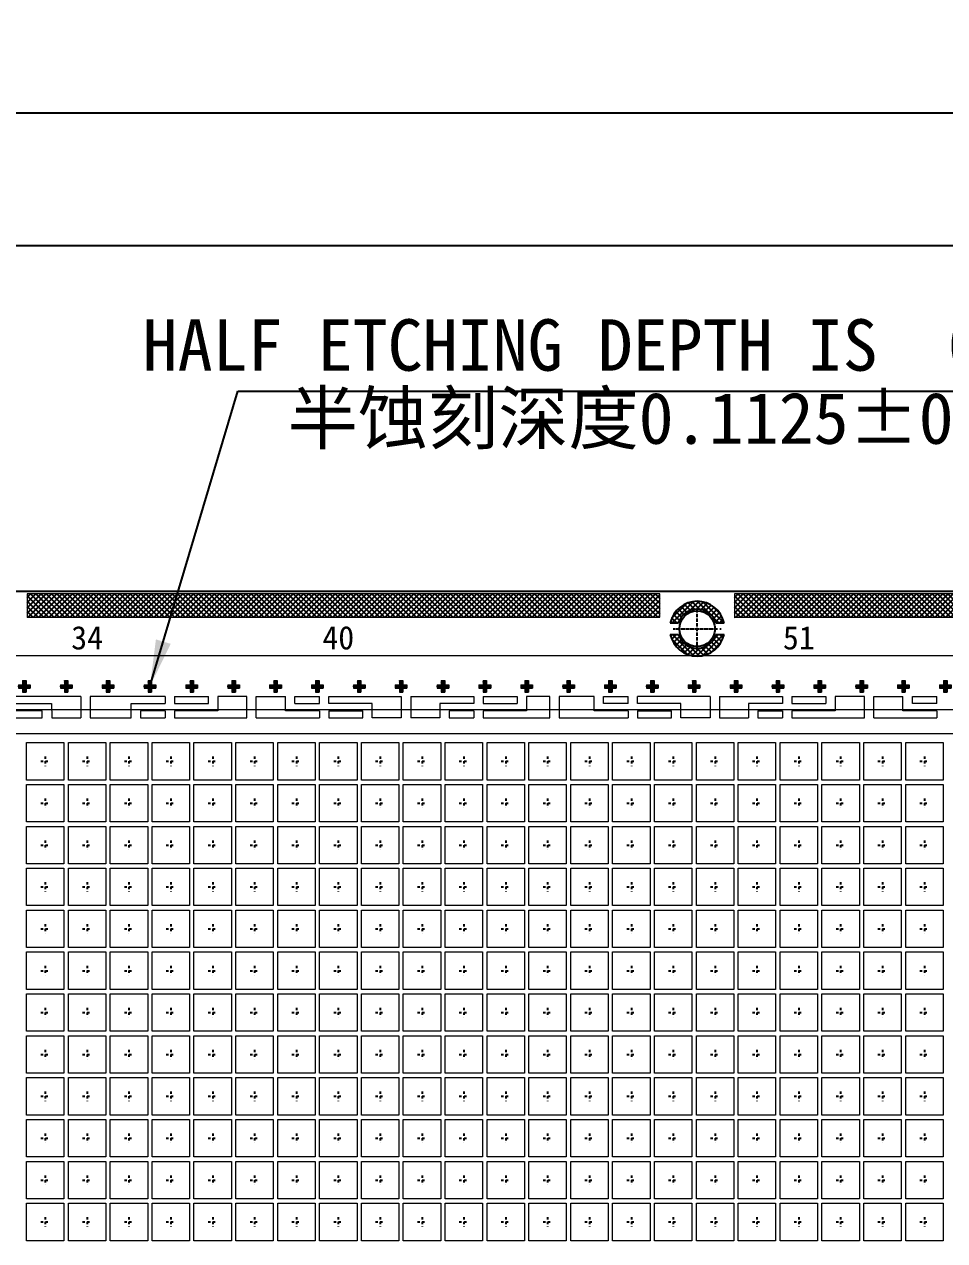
# Model space of a CAD drawing. Extents: x -590 to -223, y -126 to 82.
# Drawn here: x -364.3 to -325, y 30.3 to 82.3 of the extents above; entities that cross this region are included whole.
import ezdxf

# ---------------------------------------------------------------- set-up
doc = ezdxf.new("R2010")
doc.units = 0
doc.header["$LTSCALE"] = 0.01
doc.header["$MEASUREMENT"] = 0
for name, pattern in [('CENTER', [2, 1.25, -0.25, 0.25, -0.25]), ('CENTER2', [1.125, 0.75, -0.125, 0.125, -0.125]), ('PHANTOM', [2.5, 1.25, -0.25, 0.25, -0.25, 0.25, -0.25])]:
    doc.linetypes.add(name, pattern=pattern)
doc.layers.get('0').update_dxf_attribs({"linetype": 'CONTINUOUS', "lineweight": 0})
doc.layers.get('DEFPOINTS').update_dxf_attribs({"linetype": 'CONTINUOUS'})
for name, color, linetype in [('0D', 2, 'CONTINUOUS'), ('CEN', 2, 'CENTER'), ('DIM', 7, 'CONTINUOUS'), ('Double Plating', 6, 'CONTINUOUS'), ('PAGE1', 7, 'CONTINUOUS'), ('plating', 1, 'CONTINUOUS'), ('标注', 7, 'CONTINUOUS')]:
    doc.layers.add(name, color=color, linetype=linetype)
doc.layers.add('Pkg', color=6, linetype='PHANTOM', lineweight=9)
doc.styles.get("Standard").update_dxf_attribs({"font": ''})
doc.styles.get('STANDARD').set_extended_font_data('SimSun')
doc.dimstyles.new('St.ZJ', dxfattribs={"dimtxt": 2.5, "dimasz": 2, "dimexe": 0.6, "dimexo": 0.4, "dimgap": 0.8, "dimtad": 1, "dimdec": 3, "dimzin": 0, "dimdsep": 46, "dimtxsty": 'STANDARD', "dimcen": 0.6, "dimclrd": 1, "dimclre": 1, "dimclrt": 256, "dimadec": 0, "dimazin": 0, "dimtfac": 1, "dimtdec": 3, "dimtmove": 0, "dimatfit": 3, "dimfxl": 1, "dimtolj": 1, "dimtzin": 0, "dimarcsym": 0})
pattern_1 = [(44.99999999999999, (0, 0), (-0.1122532015133644, 0.1122532015133644), []), (135, (0, 0), (-0.1122532015133644, -0.1122532015133644), [])]

# ---------------------------------------------------------------- blocks, each defined once
blk = doc.blocks.new('*D19')
at = {"color": 1, "lineweight": -2, "transparency": 16777216}
for p, q in [((-1334.221514196497, -1182.086167635835), (-1334.221514196497, -1165.506322925341)), ((-1092.221514196497, -1182.086167635835), (-1092.221514196497, -1165.506322925341)), ((-1332.221514196497, -1166.106322925341), (-1094.221514196497, -1166.106322925341))]:
    blk.add_line(p, q, dxfattribs=at)
at = {"color": 1, "transparency": 16777216}
for points in [[(-1332.221514196497, -1165.772989592008), (-1332.221514196497, -1166.439656258675), (-1334.221514196497, -1166.106322925341)], [(-1094.221514196497, -1166.439656258675), (-1094.221514196497, -1165.772989592008), (-1092.221514196497, -1166.106322925341)]]:
    blk.add_solid(points, dxfattribs=at)
at = {"layer": 'DEFPOINTS', "color": 0, "transparency": 16777216}
for p in [(-1092.221514196497, -1166.106322925341), (-1334.221514196497, -1182.486167635835), (-1092.221514196497, -1182.486167635835)]:
    blk.add_point(p, dxfattribs=at)
at = {"transparency": 16777216, "insert": (-1213.221514196497, -1163.958557562213), "char_height": 2.5, "attachment_point": 5}
blk.add_mtext('\\A1;8×30.25%%P0.025=242.000', dxfattribs=at)
blk = doc.blocks.new('Number1')
at = {"char_height": 1, "width": 2.794482212986849, "attachment_point": 5}
for s, insert in [('34', (58.07499999999942, 7.070002039257019)), ('40', (68.81499999999977, 7.070002039257019)), ('51', (88.50499999999954, 7.070002039257076))]:
    blk.add_mtext(s, dxfattribs=dict(at, insert=insert))
blk = doc.blocks.new('ceter')
at = {"color": 1, "linetype": 'CENTER2', "ltscale": 0.05}
for p, q in [((133.9481273100206, 276.1985069066956), (133.9481273100206, 275.7946974714059)), ((133.9481273100206, 276.1985069066956), (133.9481273100206, 275.7946974714059)), ((133.9481273100209, 276.1985069066956), (133.9481273100209, 275.7946974714059)), ((133.9481273100209, 276.1985069066956), (133.9481273100209, 275.7946974714059)), ((133.7530568939966, 275.9966021890507), (134.1431977260442, 275.9966021890507)), ((133.7530568939966, 275.9966021890507), (134.1431977260442, 275.9966021890507)), ((133.7530568939969, 275.9966021890507), (134.1431977260444, 275.9966021890507)), ((133.7530568939969, 275.9966021890507), (134.1431977260444, 275.9966021890507))]:
    blk.add_line(p, q, dxfattribs=at)
blk = doc.blocks.new('frame')
at = {"layer": 'Pkg', "color": 0, "linetype": 'ByBlock'}
blk.add_lwpolyline([(-549.1243287625475, -323.3288251624322), (-547.5243287625473, -323.3288251624322), (-547.5243287625473, -324.9288251624322), (-549.1243287625475, -324.9288251624322)], close=True, dxfattribs=at)
at = {"layer": 'plating'}
blk.add_blockref('ceter', (-682.272456072568, -600.1254273514829), dxfattribs=at)
blk = doc.blocks.new('SQURE')
h = blk.add_hatch()
h.set_pattern_fill('ANSI31', color=3, scale=0.01, style=0)
h.set_pattern_definition([(45, (-1249.376477050671, 404.8649697566569), (-0.0224506403026729, 0.0224506403026729), [])])
h.paths.add_polyline_path([(0.2499999972953901, 0.0749999999299576), (0.0749999990453034, 0.0749999994538939), (0.0749999985694103, 0.2499999977039806), (-6.800747e-10, 0.2499999974999127), (-2.274e-13, -5.68e-14), (0.2499999974993443, 6.79961e-10)])
h.paths.add_polyline_path([(0.2499999974991169, 6.799041e-10), (-2.274e-13, -5.68e-14), (1.05274e-10, -0.0387668654452682, 0.0399556920134548), (0.0749999995166491, -0.0982757193169164), (0.0749999994534392, -0.0749999990459855), (0.2499999977028438, -0.0749999985699219)])
h.paths.add_polyline_path([(1.050466e-10, -0.0387668654451545), (6.796199e-10, -0.2499999975000264), (0.074999999929787, -0.2499999972960722), (0.0749999995166491, -0.0982757193169164, -0.0399556920135216)])
h.paths.add_polyline_path([(1.05274e-10, -0.0387668654452682, -0.022620387679571), (-0.0379658303775159, -1.032845e-10), (-0.2499999975004812, -6.79961e-10), (-0.2499999972967544, -0.0749999999297302), (-0.0749999990464403, -0.0749999994539508), (-0.0749999985694103, -0.2499999977039806), (6.793925e-10, -0.2499999974999696)])
h.paths.add_polyline_path([(-0.0951080955210273, 0.0749999989913022), (-0.2499999977044354, 0.0749999985701493), (-0.2499999975004812, -6.79961e-10), (-0.0379658303775159, -1.033413e-10, -0.0393475165436473)])
h.paths.add_polyline_path([(-6.800747e-10, 0.2499999975000264), (-0.074999999929787, 0.2499999972960722), (-0.0749999994538939, 0.0749999990459855), (-0.0951080955210273, 0.0749999989913022, 0.0393475165436379), (-0.0379658303775159, -1.032845e-10), (-2.274e-13, 0)])
h.paths.add_polyline_path([(-2.274e-13, 0), (-0.0379658303775159, -1.032276e-10, 0.0226203876795625), (1.050466e-10, -0.0387668654451545)])
at = {"color": 2, "linetype": 'ByBlock', "lineweight": 0}
for p, q in [((-0.2499999977044354, 0.0749999985701493), (-0.0749999994541213, 0.0749999990459855)), ((-0.2499999977044354, 0.0749999985701493), (-0.2499999972967544, -0.074999999929787)), ((-0.074999999929787, 0.2499999972960154), (-0.0749999994541213, 0.0749999990459855)), ((-0.074999999929787, 0.2499999972960154), (0.0749999985694103, 0.2499999977039238)), ((0.0749999985694103, 0.2499999977039238), (0.0749999990453034, 0.0749999994538939)), ((0.0749999990453034, 0.0749999994538939), (0.2499999972953901, 0.0749999999299576)), ((-0.2499999972967544, -0.074999999929787), (-0.0749999990464403, -0.0749999994539508)), ((-0.0749999990464403, -0.0749999994539508), (-0.0749999985694103, -0.2499999977039806)), ((0.0749999994532118, -0.0749999990460424), (0.2499999977030711, -0.0749999985699788)), ((0.0749999994532118, -0.0749999990460424), (0.074999999929787, -0.2499999972960722))]:
    blk.add_line(p, q, dxfattribs=at)
at = {"color": 2}
for p, q in [((0.2499999972953901, 0.0749999999299576), (0.2499999977030711, -0.0749999985699788)), ((-0.0749999985694103, -0.2499999977039806), (0.074999999929787, -0.2499999972960722))]:
    blk.add_line(p, q, dxfattribs=at)
at = {"layer": '0D', "color": 3, "linetype": 'ByBlock', "lineweight": 0}
for p, q in [((0.2702706497302643, 7.350422e-10), (-0.2702706497302643, -7.350991e-10)), ((7.169092e-10, -0.2638112266328676), (-7.175913e-10, 0.2638112266328108))]:
    blk.add_line(p, q, dxfattribs=at)
blk = doc.blocks.new('*D39')
at = {"layer": 'DEFPOINTS', "color": 0, "transparency": 16777216}
for p in [(-1089.221514196497, -1160.438441088016), (-1339.221514196497, -1180.898167635835), (-1089.221514196497, -1184.894814808109)]:
    blk.add_point(p, dxfattribs=at)
at = {"layer": 'DIM', "color": 1, "lineweight": -2, "transparency": 16777216}
for p, q in [((-1339.221514196497, -1180.498167635835), (-1339.221514196497, -1159.838441088016)), ((-1089.221514196497, -1184.494814808109), (-1089.221514196497, -1159.838441088016)), ((-1337.221514196497, -1160.438441088016), (-1091.221514196497, -1160.438441088016))]:
    blk.add_line(p, q, dxfattribs=at)
at = {"layer": 'DIM', "color": 1, "transparency": 16777216}
for points in [[(-1337.221514196497, -1160.105107754683), (-1337.221514196497, -1160.77177442135), (-1339.221514196497, -1160.438441088016)], [(-1091.221514196497, -1160.77177442135), (-1091.221514196497, -1160.105107754683), (-1089.221514196497, -1160.438441088016)]]:
    blk.add_solid(points, dxfattribs=at)
at = {"layer": 'DIM', "transparency": 16777216, "insert": (-1213.748690569606, -1158.290675724888), "char_height": 2.5, "attachment_point": 5}
blk.add_mtext('\\A1;250.000%%P0.100', dxfattribs=at)
blk = doc.blocks.new('vc')
for p, q in [((-2.668012698843767, 209.4744835207705), (-7.31801269884454, 209.4744835209124)), ((-7.318012698861139, 209.0244835209116), (-4.544911010123996, 209.0244835208389)), ((-4.544911010123996, 209.0244835208389), (-4.54301269889379, 208.1244835208386)), ((2.731987301153594, 209.474483520547), (-2.068012698843403, 209.4744835207482)), ((0.5569873011043001, 208.1244835206487), (0.5569873011381788, 209.0244835206486)), ((0.5569873011381788, 209.0244835206486), (2.731987301136996, 209.0244835205472)), ((5.506987301139815, 209.0244835204644), (5.506987301156868, 209.4744835204642)), ((7.981987301154049, 209.474483520356), (6.106987301156323, 209.4744835204417)), ((6.106987301156323, 209.4744835204417), (6.106987301122217, 208.5744835204419)), ((10.45698730112167, 208.5744835202793), (10.45698730115532, 209.4744835202798)), ((11.05698730113818, 209.0244835202577), (11.05698730115477, 209.4744835202573)), ((13.23198730115359, 209.4744835201725), (17.88198730115596, 209.474483520004)), ((16.00698730113981, 209.0244835200735), (13.231987301137, 209.0244835201772)), ((16.00698730110593, 208.1244835200721), (16.00698730113981, 209.0244835200735)), ((22.53198730113672, 209.0244835198316), (20.35698730113791, 209.0244835199119)), ((20.35698730113791, 209.0244835199119), (20.35698730110403, 208.1244835199107)), ((25.3069873011566, 209.4744835197273), (25.30698730113954, 209.0244835197275)), ((27.39948730116044, 209.4744835196491), (25.90698730115605, 209.4744835197046)), ((25.90698730115605, 209.4744835197046), (25.90698730112194, 208.5744835197045)), ((27.39948730111019, 208.1244835191585), (27.39948730116044, 209.4744835191593)), ((27.99948730115171, 209.474483519627), (27.99948730110145, 208.1244835196262)), ((30.2569873011555, 209.4744835195424), (27.99948730115171, 209.474483519627)), ((30.2569873011214, 208.5744835195419), (30.2569873011555, 209.4744835195424)), ((30.85698730113791, 209.0244835195208), (30.85698730115496, 209.4744835195204)), ((35.80698730113955, 209.0244835193366), (33.03198730113695, 209.0244835194403)), ((35.80698730110567, 208.1244835193352), (35.80698730113955, 209.0244835193366)), ((38.28198730115605, 209.4744835191995), (42.33198730115304, 209.4744835190923)), ((42.33198730113644, 209.0244835190483), (40.15698730113763, 209.0244835191745)), ((40.15698730113763, 209.0244835191745), (40.15698730110375, 208.1244835191735)), ((45.10698730115587, 209.4744835189899), (45.10698730113927, 209.0244835189903)), ((47.5819873011535, 209.4744835188797), (45.70698730115532, 209.4744835189679)), ((45.70698730115532, 209.4744835189679), (45.70698730112167, 208.5744835189678)), ((50.05698730112112, 208.5744835188059), (50.05698730115478, 209.4744835188055)), ((50.65698730113763, 209.0244835187839), (50.65698730115423, 209.4744835187835)), ((1.15698730112058, 208.5744835206262), (1.156987301103754, 208.1244835206251)), ((6.106987301122217, 208.5744835204419), (3.331987301120307, 208.5744835205464)), ((12.6319873011198, 208.574483520199), (10.45698730112167, 208.5744835202793)), ((15.40698730110512, 208.1244835200946), (15.40698730112194, 208.5744835200958)), ((20.95698730112167, 208.5744835198889), (20.95698730110485, 208.1244835198879)), ((25.90698730112194, 208.5744835197045), (23.13198730112004, 208.5744835197795)), ((32.43198730111976, 208.5744835194152), (30.2569873011214, 208.5744835195419)), ((35.20698730110485, 208.1244835193575), (35.20698730112167, 208.5744835193584)), ((40.75698730112139, 208.5744835191519), (40.75698730110457, 208.124483519151)), ((45.70698730112167, 208.5744835189678), (42.93198730111976, 208.5744835190257)), ((52.23198730111926, 208.5744835187254), (50.05698730112112, 208.5744835188059)), ((-4.54301269889379, 208.1244835208386), (-2.66801269889379, 208.1244835207688)), ((-2.068012698893653, 208.1244835207463), (0.5569873011043001, 208.1244835206487)), ((3.331987301103481, 208.1244835205236), (7.981987301104027, 208.1244835203638)), ((17.88198730110593, 208.1244835200025), (16.00698730110593, 208.1244835200721)), ((23.13198730110321, 208.1244835197785), (27.39948730111019, 208.1244835196482)), ((27.99948730110145, 208.1244835196262), (32.43198730110317, 208.1244835194623)), ((37.68198730110567, 208.1244835192656), (35.80698730110567, 208.1244835193352)), ((42.93198730110293, 208.124483519078), (47.58198730110279, 208.1244835189029))]:
    blk.add_line(p, q)
at = {"color": 0}
for p, q in [((-2.668012698843767, 209.4744835207705), (-2.66801269889379, 208.1244835207688)), ((-2.068012698843403, 209.4744835207482), (-2.068012698893653, 208.1244835207467)), ((2.731987301153594, 209.474483520547), (2.731987301136996, 209.0244835205472)), ((3.331987301153503, 209.4744835205245), (3.331987301136905, 209.0244835205249)), ((3.331987301153503, 209.4744835205245), (5.506987301156868, 209.4744835204426)), ((3.331987301136905, 209.0244835205249), (5.506987301139815, 209.0244835204644)), ((7.981987301104027, 208.1244835203551), (7.981987301154049, 209.474483520356)), ((8.581987301104164, 208.1244835203331), (8.581987301154413, 209.4744835203339)), ((8.581987301154413, 209.4744835203339), (10.45698730115532, 209.4744835202641)), ((11.05698730115477, 209.4744835202573), (12.63198730115323, 209.4744835201991)), ((11.05698730113818, 209.0244835202577), (12.63198730113663, 209.0244835201988)), ((12.63198730113663, 209.0244835201988), (12.63198730115323, 209.4744835201987)), ((13.231987301137, 209.0244835201759), (13.23198730115359, 209.4744835201766)), ((17.88198730115596, 209.474483520004), (17.88198730110593, 208.1244835200025)), ((18.48198730115632, 209.4744835199817), (18.48198730110607, 208.1244835199805)), ((18.48198730115632, 209.4744835199817), (22.53198730115332, 209.4744835198323)), ((22.53198730115332, 209.4744835198019), (22.53198730113672, 209.0244835198021)), ((23.13198730115323, 209.4744835197793), (23.13198730113663, 209.0244835197798)), ((23.13198730115323, 209.4744835197793), (25.3069873011566, 209.4744835196977)), ((23.13198730113663, 209.0244835197798), (25.30698730113954, 209.0244835197275)), ((30.85698730115496, 209.4744835195204), (32.43198730115341, 209.4744835194165)), ((32.43198730113681, 209.0244835194164), (30.85698730113791, 209.0244835195208)), ((32.43198730113681, 209.0244835194164), (32.43198730115341, 209.4744835194165)), ((33.03198730113695, 209.0244835193937), (33.03198730115355, 209.4744835193942)), ((37.68198730115569, 209.4744835192218), (33.03198730115355, 209.4744835193942)), ((37.68198730115569, 209.4744835192218), (37.68198730110567, 208.1244835192201)), ((38.28198730115605, 209.4744835191995), (38.2819873011058, 208.1244835191981)), ((42.33198730115304, 209.4744835190477), (42.33198730113644, 209.0244835190483)), ((42.93198730115295, 209.4744835190256), (42.93198730113636, 209.024483519026)), ((42.93198730115295, 209.4744835190256), (45.10698730115587, 209.4744835189453)), ((42.93198730113636, 209.024483519026), (45.10698730113927, 209.0244835189903)), ((47.58198730110348, 208.1244835188788), (47.5819873011535, 209.4744835188797)), ((48.18198730110362, 208.1244835188566), (48.18198730115387, 209.4744835188574)), ((48.18198730115387, 209.4744835188574), (50.05698730115478, 209.4744835187876)), ((50.65698730115423, 209.4744835187835), (52.23198730115268, 209.4744835187212)), ((52.23198730113608, 209.0244835187213), (50.65698730113763, 209.0244835187839)), ((52.23198730113608, 209.0244835187213), (52.23198730115268, 209.4744835187212)), ((2.731987301119943, 208.5744835205469), (1.15698730112058, 208.5744835206063)), ((2.731987301119943, 208.5744835205469), (2.731987301103345, 208.1244835205461)), ((3.331987301120307, 208.5744835205246), (3.331987301103481, 208.1244835205236)), ((12.6319873011198, 208.5744835201976), (12.63198730110321, 208.1244835201978)), ((13.23198730111994, 208.5744835201754), (13.23198730110334, 208.1244835201758)), ((13.23198730111994, 208.5744835201754), (15.40698730112194, 208.5744835200933)), ((22.53198730111967, 208.5744835198018), (20.95698730112167, 208.5744835198611)), ((22.53198730111967, 208.5744835198018), (22.53198730110307, 208.1244835198011)), ((23.13198730112004, 208.5744835197795), (23.13198730110321, 208.1244835197785)), ((32.43198730111976, 208.5744835194152), (32.43198730110317, 208.1244835194157)), ((33.03198730112013, 208.5744835193932), (33.03198730110353, 208.1244835193934)), ((33.03198730112013, 208.5744835193932), (35.20698730112167, 208.5744835193584)), ((40.75698730112139, 208.5744835191519), (42.33198730111939, 208.574483519048)), ((42.33198730111939, 208.574483519048), (42.3319873011028, 208.1244835190469)), ((42.93198730111976, 208.5744835190257), (42.93198730110293, 208.1244835190248)), ((52.23198730111926, 208.5744835187199), (52.23198730110266, 208.1244835187204)), ((1.156987301103754, 208.1244835206251), (2.731987301103345, 208.1244835205671)), ((8.581987301104164, 208.1244835203331), (12.63198730110321, 208.1244835201978)), ((13.23198730110334, 208.1244835201758), (15.40698730110512, 208.1244835200937)), ((20.35698730110403, 208.1244835199107), (18.48198730110607, 208.1244835199805)), ((20.95698730110485, 208.1244835198879), (22.53198730110307, 208.1244835198299)), ((33.03198730110353, 208.1244835193934), (35.20698730110485, 208.1244835193575)), ((38.2819873011058, 208.1244835191981), (40.15698730110375, 208.1244835191273)), ((40.75698730110457, 208.124483519151), (42.3319873011028, 208.124483519093)), ((48.18198730110362, 208.1244835188566), (52.23198730110266, 208.1244835187204))]:
    blk.add_line(p, q, dxfattribs=at)
blk.add_lwpolyline([(-7.318012698894563, 208.1244835209404), (-5.143012698894608, 208.1244835208597), (-5.143012698877782, 208.5744835208604), (-7.318012698877964, 208.5744835209414)])
blk = doc.blocks.new('Range')
at = {"layer": 'CEN'}
h = blk.add_hatch(dxfattribs=at)
h.set_pattern_fill('ANSI37', color=6, scale=0.05, angle=-2.54645e-11, style=0)
h.set_pattern_definition(pattern_1)
edge = h.paths.add_edge_path()
edge.add_arc((-416.666733825173, 103.0167149128041), 0.8369999999999999, 17.37868527276932, 162.6213147272289)
edge.add_line((-417.4655260384549, 103.2667149128043), (-417.8148300754937, 103.2667149128044))
edge.add_arc((-416.6667338251732, 103.0167149128041), 1.175, 12.284493856364918, 167.7155061436352, ccw=False)
edge.add_line((-415.5186375748528, 103.2667149128044), (-415.867941611891, 103.2667149128044))
h = blk.add_hatch(dxfattribs=at)
h.set_pattern_fill('ANSI37', color=6, scale=0.05, angle=-2.54645e-11, style=0)
h.set_pattern_definition(pattern_1)
edge = h.paths.add_edge_path()
edge.add_arc((-416.666733825173, 103.0167149128041), 0.8369999999999999, 197.3786852727284, 342.6213147272698)
edge.add_line((-415.8679416118907, 102.7667149128046), (-415.5186375748527, 102.7667149128045))
edge.add_arc((-416.6667338251732, 103.0167149128041), 1.175, 192.2844938563281, 347.71550614367203, ccw=False)
edge.add_line((-417.8148300754939, 102.7667149128044), (-417.465526038455, 102.7667149128045))
at = {"color": 0}
for p, q in [((-417.8148300754937, 103.2667149128044), (-417.4655260384549, 103.2667149128044)), ((-415.867941611891, 103.2667149128045), (-415.5186375748528, 103.2667149128045)), ((-417.8148300754939, 102.7667149128044), (-417.465526038455, 102.7667149128044)), ((-415.8679416118907, 102.7667149128046), (-415.5186375748527, 102.7667149128046))]:
    blk.add_line(p, q, dxfattribs=at)
for centre, radius, start, end in [((-416.6667338251732, 103.0167149128041), 1.175, 12.28449385636436, 167.7155061436356), ((-416.666733825173, 103.0167149128041), 0.8369999999999999, 17.37868527276958, 162.6213147272288), ((-416.6667338251732, 103.0167149128041), 1.175, 192.2844938563279, 347.715506143672), ((-416.666733825173, 103.0167149128041), 0.8369999999999999, 197.3786852727284, 342.6213147272691)]:
    blk.add_arc(centre, radius, start, end, dxfattribs=at)
at = {"layer": 'CEN', "color": 3, "linetype": 'CENTER'}
for p, q in [((-416.6667338251733, 102.116714912804), (-416.6667338251733, 103.9167149128041)), ((-417.5667338251728, 103.0167149128045), (-415.7667338251731, 103.0167149128045))]:
    blk.add_line(p, q, dxfattribs=at)
at = {"layer": 'PAGE1'}
blk.add_circle((-416.666733825173, 103.0167149128041), 0.762, dxfattribs=at)
blk = doc.blocks.new('Circle')
at = {"layer": 'plating', "color": 3, "linetype": 'CENTER'}
for p, q in [((39.35271921881546, 160.0700863975526), (39.35271921881546, 161.7830301938835)), ((38.3206328779726, 160.9265582957187), (40.38480555965967, 160.9265582957187))]:
    blk.add_line(p, q, dxfattribs=at)
at = {"color": 0, "rotation": 2.9849863675e-06}
blk.add_blockref('Range', (456.0194584109369, 57.90986508977285), dxfattribs=at)
blk = doc.blocks.new('Z$W@#00294823')
at = {"layer": 'CEN', "color": 3, "linetype": 'CENTER'}
for p, q in [((0, -0.8564718981654095), (0, 0.8564718981654095)), ((-1.032086340843534, -2.274e-13), (1.032086340843534, -2.274e-13))]:
    blk.add_line(p, q, dxfattribs=at)
at = {"layer": '标注'}
blk.add_blockref('Circle', (-39.35271921879916, -160.9265582951441), dxfattribs=at)
blk = doc.blocks.new('Z$W@#38060F6F')
at = {"color": 0}
blk.add_blockref('Z$W@#00294823', (0, 1.137e-13), dxfattribs=at)

msp = doc.modelspace()

# ---------------------------------------------------------------- hatches: boundary and pattern name
at = {"layer": 'Double Plating'}
h = msp.add_hatch(dxfattribs=at)
h.set_pattern_fill('ANSI37', color=6, scale=0.05, style=0)
h.set_pattern_definition([(45, (-724.7373474272595, -170.4954639626035), (-0.1122532015133644, 0.1122532015133644), []), (135, (-724.7373474272595, -170.4954639626035), (-0.1122532015133644, -0.1122532015133644), [])])
h.paths.add_polyline_path([(-337.1633052595739, 57.94198052503566), (-364.2133052595741, 57.94198052503566), (-364.2133052595741, 56.94198052503566), (-337.1633052595739, 56.94198052503566)])
h = msp.add_hatch(dxfattribs=at)
h.set_pattern_fill('ANSI37', color=6, scale=0.05, style=0)
h.set_pattern_definition([(45, (-694.4873474272594, -170.4954639626035), (-0.1122532015133644, 0.1122532015133644), []), (135, (-694.4873474272594, -170.4954639626035), (-0.1122532015133644, -0.1122532015133644), [])])
h.paths.add_polyline_path([(-306.9133052595739, 57.94198052503566), (-333.9633052595741, 57.94198052503566), (-333.9633052595741, 56.94198052503566), (-306.9133052595739, 56.94198052503566)])

# ---------------------------------------------------------------- linework, layer by layer
at = {"color": 5}
for p, q in [((-308.7180537323795, 55.29198052503557), (-365.2283054951518, 55.29198052503557)), ((-365.2283054951518, 53.00198052503742), (-305.6927301121398, 53.00198052503742))]:
    msp.add_line(p, q, dxfattribs=at)
msp.add_line((-308.5583054951515, 51.96698052503643), (-421.8983054951511, 51.96698052503643))
for points in [[(-337.1633052595739, 57.94198052503566), (-364.2133052595741, 57.94198052503566), (-364.2133052595741, 56.94198052503566), (-337.1633052595739, 56.94198052503566)], [(-306.9133052595739, 57.94198052503566), (-333.9633052595741, 57.94198052503566), (-333.9633052595741, 56.94198052503566), (-306.9133052595739, 56.94198052503566)]]:
    msp.add_lwpolyline(points, close=True)
at = {"layer": 'PAGE1'}
msp.add_line((-305.3133050239972, 58.04198052503557), (-552.3133050239971, 58.04198052503557), dxfattribs=at)
at = {"layer": 'plating', "color": 3, "linetype": 'CENTER'}
for p, q in [((-335.5633052595738, 55.55398052503552), (-335.5633052595738, 57.35398052503569)), ((-336.4633052595734, 56.4539805250356), (-334.6633052595737, 56.4539805250356))]:
    msp.add_line(p, q, dxfattribs=at)

# ---------------------------------------------------------------- block references
at = {"color": 0}
msp.add_blockref('Z$W@#38060F6F', (-335.5633052595738, 56.4539805250356), dxfattribs=at)
for name, p in [('Number1', (-419.7233054951515, 48.9919806494629)), ('SQURE', (-364.3333054950999, 53.98698122019595)), ('SQURE', (-362.5433054950997, 53.98698122019595)), ('SQURE', (-360.7533054950998, 53.98698122019595)), ('SQURE', (-358.9633054950998, 53.98698122019595)), ('SQURE', (-357.1733054950998, 53.98698122019595)), ('SQURE', (-355.3833054950997, 53.98698122019595)), ('SQURE', (-353.5933054950997, 53.98698122019595)), ('SQURE', (-351.8033054950997, 53.98698122019595)), ('SQURE', (-350.0133054950997, 53.98698122019595)), ('SQURE', (-348.2233054950998, 53.98698122019595)), ('SQURE', (-346.4333054950998, 53.98698122019595)), ('SQURE', (-344.6433054950999, 53.98698122019595)), ('SQURE', (-342.8533054950999, 53.98698122019595)), ('SQURE', (-341.0633054950997, 53.98698122019595)), ('SQURE', (-339.2733054950998, 53.98698122019595)), ('SQURE', (-337.4833054950998, 53.98698122019595)), ('SQURE', (-335.6933054950998, 53.98698122019595)), ('SQURE', (-333.9033054950996, 53.98698122019595)), ('SQURE', (-332.1133054950997, 53.98698122019595)), ('SQURE', (-330.3233054950997, 53.98698122019595)), ('SQURE', (-328.5333054950998, 53.98698122019595)), ('SQURE', (-326.7433054950998, 53.98698122019595)), ('SQURE', (-324.9533054950998, 53.98698122019595)), ('frame', (184.886023267396, 374.9158056874687)), ('frame', (186.676023267396, 374.9158056874687)), ('frame', (188.4660232673959, 374.9158056874687)), ('frame', (190.2560232673959, 374.9158056874687)), ('frame', (192.0460232673961, 374.9158056874687)), ('frame', (193.836023267396, 374.9158056874687)), ('frame', (195.626023267396, 374.9158056874687)), ('frame', (197.4160232673959, 374.9158056874687)), ('frame', (199.2060232673962, 374.9158056874687)), ('frame', (200.9960232673961, 374.9158056874687)), ('frame', (202.7860232673961, 374.9158056874687)), ('frame', (204.5760232673961, 374.9158056874687)), ('frame', (206.366023267396, 374.9158056874687)), ('frame', (208.156023267396, 374.9158056874687)), ('frame', (209.946023267396, 374.9158056874687)), ('frame', (211.7360232673959, 374.9158056874687)), ('frame', (213.5260232673961, 374.9158056874687)), ('frame', (215.3160232673961, 374.9158056874687)), ('frame', (217.106023267396, 374.9158056874687)), ('frame', (218.896023267396, 374.9158056874687)), ('frame', (220.686023267396, 374.9158056874687)), ('frame', (222.4760232673962, 374.9158056874687)), ('frame', (184.886023267396, 373.1258056874688)), ('frame', (186.676023267396, 373.1258056874688)), ('frame', (188.4660232673959, 373.1258056874688)), ('frame', (190.2560232673959, 373.1258056874688)), ('frame', (192.0460232673961, 373.1258056874688)), ('frame', (193.836023267396, 373.1258056874688)), ('frame', (195.626023267396, 373.1258056874688)), ('frame', (197.4160232673959, 373.1258056874688)), ('frame', (199.2060232673962, 373.1258056874688)), ('frame', (200.9960232673961, 373.1258056874688)), ('frame', (202.7860232673961, 373.1258056874688)), ('frame', (204.5760232673961, 373.1258056874688)), ('frame', (206.366023267396, 373.1258056874688)), ('frame', (208.156023267396, 373.1258056874688)), ('frame', (209.946023267396, 373.1258056874688)), ('frame', (211.7360232673959, 373.1258056874688)), ('frame', (213.5260232673961, 373.1258056874688)), ('frame', (215.3160232673961, 373.1258056874688)), ('frame', (217.106023267396, 373.1258056874688)), ('frame', (218.896023267396, 373.1258056874688)), ('frame', (220.686023267396, 373.1258056874688)), ('frame', (222.4760232673962, 373.1258056874688)), ('frame', (184.886023267396, 371.3358056874686)), ('frame', (186.676023267396, 371.3358056874686)), ('frame', (188.4660232673959, 371.3358056874686)), ('frame', (190.2560232673959, 371.3358056874686)), ('frame', (192.0460232673961, 371.3358056874686)), ('frame', (193.836023267396, 371.3358056874686)), ('frame', (195.626023267396, 371.3358056874686)), ('frame', (197.4160232673959, 371.3358056874686)), ('frame', (199.2060232673962, 371.3358056874686)), ('frame', (200.9960232673961, 371.3358056874686)), ('frame', (202.7860232673961, 371.3358056874686)), ('frame', (204.5760232673961, 371.3358056874686)), ('frame', (206.366023267396, 371.3358056874686)), ('frame', (208.156023267396, 371.3358056874686)), ('frame', (209.946023267396, 371.3358056874686)), ('frame', (211.7360232673959, 371.3358056874686)), ('frame', (213.5260232673961, 371.3358056874686)), ('frame', (215.3160232673961, 371.3358056874686)), ('frame', (217.106023267396, 371.3358056874686)), ('frame', (218.896023267396, 371.3358056874686)), ('frame', (220.686023267396, 371.3358056874686)), ('frame', (222.4760232673962, 371.3358056874686)), ('frame', (184.886023267396, 369.5458056874686)), ('frame', (186.676023267396, 369.5458056874686)), ('frame', (188.4660232673959, 369.5458056874686)), ('frame', (190.2560232673959, 369.5458056874686)), ('frame', (192.0460232673961, 369.5458056874686)), ('frame', (193.836023267396, 369.5458056874686)), ('frame', (195.626023267396, 369.5458056874686)), ('frame', (197.4160232673959, 369.5458056874686)), ('frame', (199.2060232673962, 369.5458056874686)), ('frame', (200.9960232673961, 369.5458056874686)), ('frame', (202.7860232673961, 369.5458056874686)), ('frame', (204.5760232673961, 369.5458056874686)), ('frame', (206.366023267396, 369.5458056874686)), ('frame', (208.156023267396, 369.5458056874686)), ('frame', (209.946023267396, 369.5458056874686)), ('frame', (211.7360232673959, 369.5458056874686)), ('frame', (213.5260232673961, 369.5458056874686)), ('frame', (215.3160232673961, 369.5458056874686)), ('frame', (217.106023267396, 369.5458056874686)), ('frame', (218.896023267396, 369.5458056874686)), ('frame', (220.686023267396, 369.5458056874686)), ('frame', (222.4760232673962, 369.5458056874686)), ('frame', (184.886023267396, 367.7558056874687)), ('frame', (186.676023267396, 367.7558056874687)), ('frame', (188.4660232673959, 367.7558056874687)), ('frame', (190.2560232673959, 367.7558056874687)), ('frame', (192.0460232673961, 367.7558056874687)), ('frame', (193.836023267396, 367.7558056874687)), ('frame', (195.626023267396, 367.7558056874687)), ('frame', (197.4160232673959, 367.7558056874687)), ('frame', (199.2060232673962, 367.7558056874687)), ('frame', (200.9960232673961, 367.7558056874687)), ('frame', (202.7860232673961, 367.7558056874687)), ('frame', (204.5760232673961, 367.7558056874687)), ('frame', (206.366023267396, 367.7558056874687)), ('frame', (208.156023267396, 367.7558056874687)), ('frame', (209.946023267396, 367.7558056874687)), ('frame', (211.7360232673959, 367.7558056874687)), ('frame', (213.5260232673961, 367.7558056874687)), ('frame', (215.3160232673961, 367.7558056874687)), ('frame', (217.106023267396, 367.7558056874687)), ('frame', (218.896023267396, 367.7558056874687)), ('frame', (220.686023267396, 367.7558056874687)), ('frame', (222.4760232673962, 367.7558056874687)), ('frame', (184.886023267396, 365.9658056874687)), ('frame', (186.676023267396, 365.9658056874687)), ('frame', (188.4660232673959, 365.9658056874687)), ('frame', (190.2560232673959, 365.9658056874687)), ('frame', (192.0460232673961, 365.9658056874687)), ('frame', (193.836023267396, 365.9658056874687)), ('frame', (195.626023267396, 365.9658056874687)), ('frame', (197.4160232673959, 365.9658056874687)), ('frame', (199.2060232673962, 365.9658056874687)), ('frame', (200.9960232673961, 365.9658056874687)), ('frame', (202.7860232673961, 365.9658056874687)), ('frame', (204.5760232673961, 365.9658056874687)), ('frame', (206.366023267396, 365.9658056874687)), ('frame', (208.156023267396, 365.9658056874687)), ('frame', (209.946023267396, 365.9658056874687)), ('frame', (211.7360232673959, 365.9658056874687)), ('frame', (213.5260232673961, 365.9658056874687)), ('frame', (215.3160232673961, 365.9658056874687)), ('frame', (217.106023267396, 365.9658056874687)), ('frame', (218.896023267396, 365.9658056874687)), ('frame', (220.686023267396, 365.9658056874687)), ('frame', (222.4760232673962, 365.9658056874687)), ('frame', (184.886023267396, 364.1758056874687)), ('frame', (186.676023267396, 364.1758056874687)), ('frame', (188.4660232673959, 364.1758056874687)), ('frame', (190.2560232673959, 364.1758056874687)), ('frame', (192.0460232673961, 364.1758056874687)), ('frame', (193.836023267396, 364.1758056874687)), ('frame', (195.626023267396, 364.1758056874687)), ('frame', (197.4160232673959, 364.1758056874687)), ('frame', (199.2060232673962, 364.1758056874687)), ('frame', (200.9960232673961, 364.1758056874687)), ('frame', (202.7860232673961, 364.1758056874687)), ('frame', (204.5760232673961, 364.1758056874687)), ('frame', (206.366023267396, 364.1758056874687)), ('frame', (208.156023267396, 364.1758056874687)), ('frame', (209.946023267396, 364.1758056874687)), ('frame', (211.7360232673959, 364.1758056874687)), ('frame', (213.5260232673961, 364.1758056874687)), ('frame', (215.3160232673961, 364.1758056874687)), ('frame', (217.106023267396, 364.1758056874687)), ('frame', (218.896023267396, 364.1758056874687)), ('frame', (220.686023267396, 364.1758056874687)), ('frame', (222.4760232673962, 364.1758056874687)), ('frame', (184.886023267396, 362.3858056874687)), ('frame', (186.676023267396, 362.3858056874687)), ('frame', (188.4660232673959, 362.3858056874687)), ('frame', (190.2560232673959, 362.3858056874687)), ('frame', (192.0460232673961, 362.3858056874687)), ('frame', (193.836023267396, 362.3858056874687)), ('frame', (195.626023267396, 362.3858056874687)), ('frame', (197.4160232673959, 362.3858056874687)), ('frame', (199.2060232673962, 362.3858056874687)), ('frame', (200.9960232673961, 362.3858056874687)), ('frame', (202.7860232673961, 362.3858056874687)), ('frame', (204.5760232673961, 362.3858056874687)), ('frame', (206.366023267396, 362.3858056874687)), ('frame', (208.156023267396, 362.3858056874687)), ('frame', (209.946023267396, 362.3858056874687)), ('frame', (211.7360232673959, 362.3858056874687)), ('frame', (213.5260232673961, 362.3858056874687)), ('frame', (215.3160232673961, 362.3858056874687)), ('frame', (217.106023267396, 362.3858056874687)), ('frame', (218.896023267396, 362.3858056874687)), ('frame', (220.686023267396, 362.3858056874687)), ('frame', (222.4760232673962, 362.3858056874687)), ('frame', (184.886023267396, 360.5958056874688)), ('frame', (186.676023267396, 360.5958056874688)), ('frame', (188.4660232673959, 360.5958056874688)), ('frame', (190.2560232673959, 360.5958056874688)), ('frame', (192.0460232673961, 360.5958056874688)), ('frame', (193.836023267396, 360.5958056874688)), ('frame', (195.626023267396, 360.5958056874688)), ('frame', (197.4160232673959, 360.5958056874688)), ('frame', (199.2060232673962, 360.5958056874688)), ('frame', (200.9960232673961, 360.5958056874688)), ('frame', (202.7860232673961, 360.5958056874688)), ('frame', (204.5760232673961, 360.5958056874688)), ('frame', (206.366023267396, 360.5958056874688)), ('frame', (208.156023267396, 360.5958056874688)), ('frame', (209.946023267396, 360.5958056874688)), ('frame', (211.7360232673959, 360.5958056874688)), ('frame', (213.5260232673961, 360.5958056874688)), ('frame', (215.3160232673961, 360.5958056874688)), ('frame', (217.106023267396, 360.5958056874688)), ('frame', (218.896023267396, 360.5958056874688)), ('frame', (220.686023267396, 360.5958056874688)), ('frame', (222.4760232673962, 360.5958056874688)), ('frame', (184.886023267396, 358.8058056874688)), ('frame', (186.676023267396, 358.8058056874688)), ('frame', (188.4660232673959, 358.8058056874688)), ('frame', (190.2560232673959, 358.8058056874688)), ('frame', (192.0460232673961, 358.8058056874688)), ('frame', (193.836023267396, 358.8058056874688)), ('frame', (195.626023267396, 358.8058056874688)), ('frame', (197.4160232673959, 358.8058056874688)), ('frame', (199.2060232673962, 358.8058056874688)), ('frame', (200.9960232673961, 358.8058056874688)), ('frame', (202.7860232673961, 358.8058056874688)), ('frame', (204.5760232673961, 358.8058056874688)), ('frame', (206.366023267396, 358.8058056874688)), ('frame', (208.156023267396, 358.8058056874688)), ('frame', (209.946023267396, 358.8058056874688)), ('frame', (211.7360232673959, 358.8058056874688)), ('frame', (213.5260232673961, 358.8058056874688)), ('frame', (215.3160232673961, 358.8058056874688)), ('frame', (217.106023267396, 358.8058056874688)), ('frame', (218.896023267396, 358.8058056874688)), ('frame', (220.686023267396, 358.8058056874688)), ('frame', (222.4760232673962, 358.8058056874688)), ('frame', (184.886023267396, 357.0158056874689)), ('frame', (186.676023267396, 357.0158056874689)), ('frame', (188.4660232673959, 357.0158056874689)), ('frame', (190.2560232673959, 357.0158056874689)), ('frame', (192.0460232673961, 357.0158056874689)), ('frame', (193.836023267396, 357.0158056874689)), ('frame', (195.626023267396, 357.0158056874689)), ('frame', (197.4160232673959, 357.0158056874689)), ('frame', (199.2060232673962, 357.0158056874689)), ('frame', (200.9960232673961, 357.0158056874689)), ('frame', (202.7860232673961, 357.0158056874689)), ('frame', (204.5760232673961, 357.0158056874689)), ('frame', (206.366023267396, 357.0158056874689)), ('frame', (208.156023267396, 357.0158056874689)), ('frame', (209.946023267396, 357.0158056874689)), ('frame', (211.7360232673959, 357.0158056874689)), ('frame', (213.5260232673961, 357.0158056874689)), ('frame', (215.3160232673961, 357.0158056874689)), ('frame', (217.106023267396, 357.0158056874689)), ('frame', (218.896023267396, 357.0158056874689)), ('frame', (220.686023267396, 357.0158056874689)), ('frame', (222.4760232673962, 357.0158056874689)), ('frame', (184.886023267396, 355.2258056874689)), ('frame', (186.676023267396, 355.2258056874689)), ('frame', (188.4660232673959, 355.2258056874689)), ('frame', (190.2560232673959, 355.2258056874689)), ('frame', (192.0460232673961, 355.2258056874689)), ('frame', (193.836023267396, 355.2258056874689)), ('frame', (195.626023267396, 355.2258056874689)), ('frame', (197.4160232673959, 355.2258056874689)), ('frame', (199.2060232673962, 355.2258056874689)), ('frame', (200.9960232673961, 355.2258056874689)), ('frame', (202.7860232673961, 355.2258056874689)), ('frame', (204.5760232673961, 355.2258056874689)), ('frame', (206.366023267396, 355.2258056874689)), ('frame', (208.156023267396, 355.2258056874689)), ('frame', (209.946023267396, 355.2258056874689)), ('frame', (211.7360232673959, 355.2258056874689)), ('frame', (213.5260232673961, 355.2258056874689)), ('frame', (215.3160232673961, 355.2258056874689)), ('frame', (217.106023267396, 355.2258056874689)), ('frame', (218.896023267396, 355.2258056874689)), ('frame', (220.686023267396, 355.2258056874689)), ('frame', (222.4760232673962, 355.2258056874689))]:
    msp.add_blockref(name, p)
at = {"xscale": 0.6666666666666666, "yscale": 0.6666666666666666, "zscale": 0.6666666666666666}
msp.add_blockref('vc', (-360.1346302685718, -86.09767499164012), dxfattribs=at)

# ---------------------------------------------------------------- texts
at = {"lineweight": 0, "char_height": 2.199999999999999, "attachment_point": 1}
for s, insert, width in [('HALF ETCHING DEPTH IS\u3000{\\C7;0.1125±0.025}', (-359.2747349350325, 69.68332951014804), 57.14013511452708), ('半蚀刻深度{\\C7;0.1125±0.025}', (-353.0702862970245, 66.5581823343407), 45.0880246175543)]:
    msp.add_mtext(s, dxfattribs=dict(at, insert=insert, width=width))

# ---------------------------------------------------------------- dimensions: what is measured, and where the dimension line sits
dim = msp.add_linear_dim(base=(-305.3133050239972, 72.8338252355295), p1=(-547.3133050239971, 56.4539805250356), p2=(-305.3133050239972, 56.4539805250356), text='8×30.25%%P0.025=<>', dimstyle='St.ZJ')
dim.commit()
dim.dimension.update_dxf_attribs({"geometry": '*D19', "text_midpoint": (-426.3133050239971, 74.98159059865793), "insert": (786.9082091725004, 1238.940148160871)})
at = {"layer": 'DIM'}
dim = msp.add_linear_dim(base=(-302.3133050239971, 78.50170707285451), p1=(-552.3133050239971, 58.04198052503557), p2=(-302.3133050239971, 54.0453333527621), text='<>%%P0.100', dimstyle='St.ZJ', dxfattribs=at)
dim.commit()
dim.dimension.update_dxf_attribs({"geometry": '*D39', "text_midpoint": (-426.840481397106, 78.50170707285451), "dimtype": 128, "insert": (786.9082091725004, 1238.940148160871)})

# ---------------------------------------------------------------- leaders
at = {"layer": '标注'}
msp.add_leader([(-358.9633054951, 53.98698119586265), (-355.197018782314, 66.6024851683976), (-316.8351714063387, 66.6024851684092)], dimstyle='St.ZJ', dxfattribs=at)

doc.saveas('drawing.dxf')
